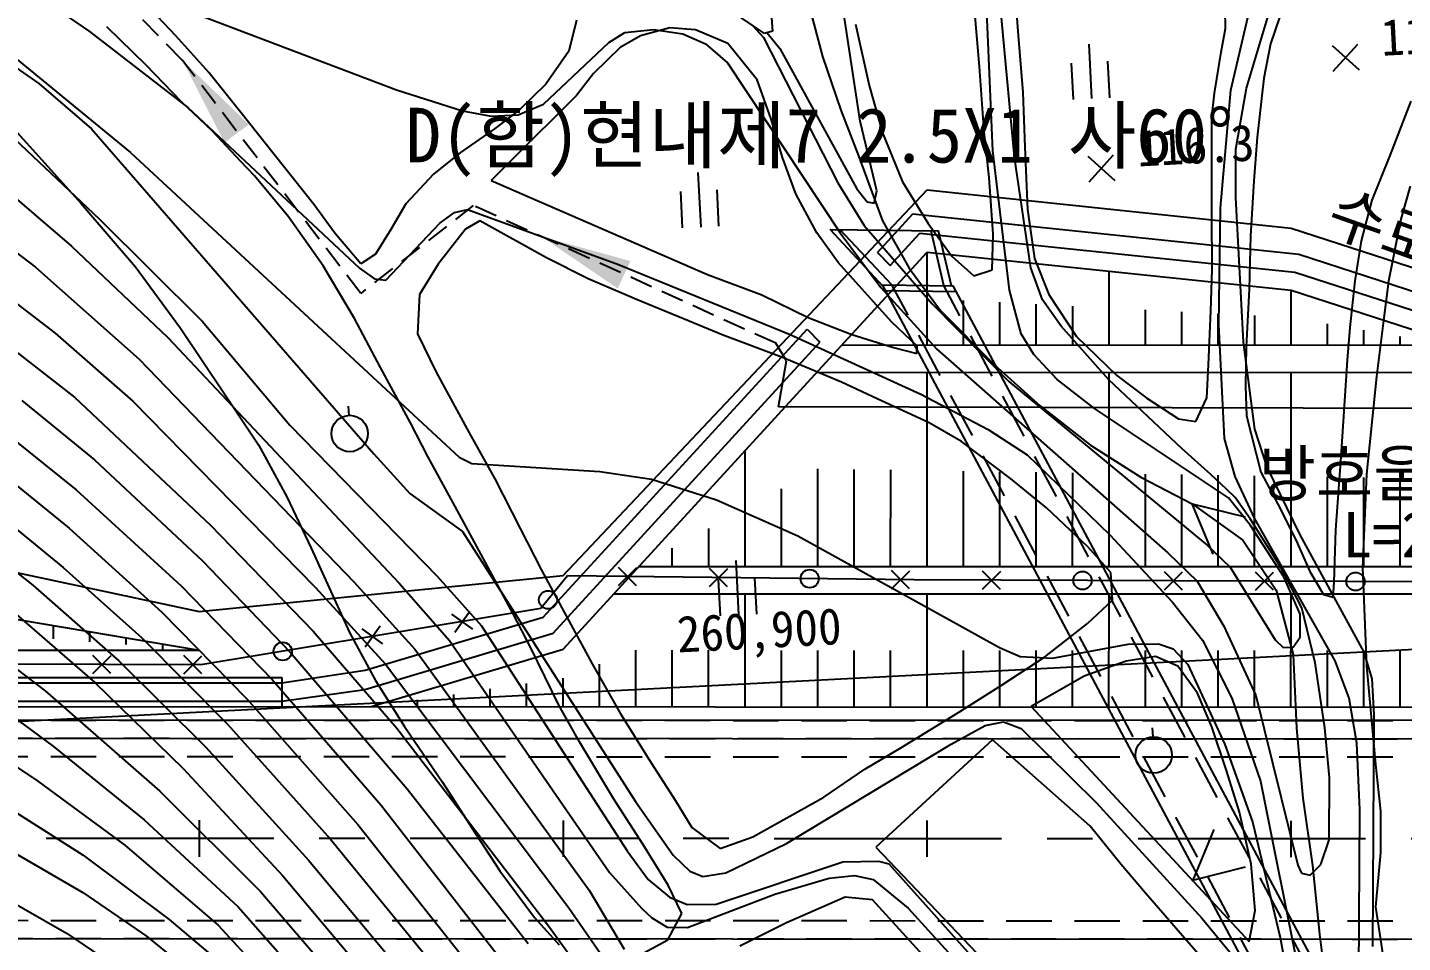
# Model space of a CAD drawing. Header units: millimetres. Extents: x 14054 to 14850, y 1103 to 1809.
# Drawn here: x 14551.9 to 14627.5, y 1460.5 to 1510.8 of the extents above; entities that cross this region are included whole.
import ezdxf
from ezdxf.xclip import XClip

# ---------------------------------------------------------------- set-up
doc = ezdxf.new("R2010")
doc.units = ezdxf.units.MM
doc.header["$LTSCALE"] = 10
doc.header["$MEASUREMENT"] = 0
doc.header["$XCLIPFRAME"] = 2
doc.linetypes.add('CENTER', pattern=[2, 1.25, -0.25, 0.25, -0.25])
doc.linetypes.add('HIDDEN', pattern=[0.375, 0.25, -0.125])
doc.layers.add('TZ-BASE', color=253, linetype='Continuous')
doc.layers.add('TZ-CABL', color=4, linetype='Continuous')
doc.styles.add('HANA', font='GulimChe.ttf')
doc.styles.get("Standard").update_dxf_attribs({"font": 'GulimChe.ttf'})
doc.linetypes.add('I_LINE', pattern='A,3.5,["I",Standard,S=1,R=0,X=-1,Y=-0.5],3.5', length=7)
doc.linetypes.add('ZIGZAG', pattern='A,0.0001,-0.2,[131,ltypeshp.shx,S=0.2,R=0,X=-0.2,Y=0],-0.4,[131,ltypeshp.shx,S=0.2,R=180,X=0.2,Y=0],-0.2', length=0.8001)

# ---------------------------------------------------------------- blocks, each defined once
blk = doc.blocks.new('JD-SSG3')
at = {"layer": 'TZ-BASE'}
for p, q in [((456.324, 39.237, 114), (454.106, 54.048, 114)), ((463.616, 37.609, 115), (463.021, 51.357, 115)), ((408.453, 47.959, 117), (413.983, 44.165, 117)), ((464.806, 37.263, 116), (463.808, 47.928, 116)), ((464.788, 46.902, 116.314), (465.004, 43.959, 116.314)), ((476.69, 40.941, 117), (478.138, 47.129, 117)), ((416.843, 46.285, 116), (430.854, 40.958, 116)), ((418.718, 43.936, 115.326), (416.718, 46.076, 115.326)), ((453.545, 45.492, 143.997), (454.264, 42.804, 143.997)), ((476.396, 44.337, 116.314), (476.393, 45.367, 116.314)), ((477.552, 41.067, 118), (478.99, 45.822, 118)), ((479.651, 45.752, 117.953), (478.877, 43.501, 117.953)), ((440.745, 44.797, 115.326), (440.328, 43.093, 115.326)), ((451.067, 44.059, 116.082), (449.195, 45.317, 116.082)), ((451.444, 45.152, 116.082), (451.508, 44.186, 116.082)), ((462.884, 42.252, 114.59), (462.626, 45.215, 114.59)), ((413.983, 44.165, 117), (419.379, 39.989, 117)), ((417.103, 42.314, 116.776), (414.933, 44.433, 116.776)), ((420.53, 41.921, 115.326), (418.718, 43.936, 115.326)), ((442.518, 43.559, 116), (443.395, 44.107, 116)), ((444.257, 43.941, 116.146), (443.145, 43.287, 116.146)), ((443.395, 44.107, 116), (444.981, 44.289, 116)), ((445.875, 44.365, 116.146), (444.257, 43.941, 116.146)), ((444.981, 44.289, 116), (446.58, 44.04, 116)), ((447.284, 44.262, 116.146), (445.875, 44.365, 116.146)), ((446.58, 44.04, 116), (447.822, 43.491, 116)), ((449.051, 43.509, 116.146), (447.284, 44.262, 116.146)), ((450.437, 44.483, 115), (451.011, 43.845, 115)), ((451.011, 43.845, 115), (455.094, 35.866, 115)), ((451.508, 44.186, 116.082), (451.067, 44.059, 116.082)), ((451.226, 44.105, 114), (451.913, 43.238, 114)), ((456.069, 44.573, 114.59), (456.832, 41.211, 114.59)), ((465.004, 43.959, 116.314), (465.262, 40.827, 116.314)), ((476.167, 43.034, 116.314), (476.396, 44.337, 116.314)), ((404.632, 43.18, 120), (414.536, 33.866, 120)), ((408.385, 43.266, 119), (411.188, 41.313, 119)), ((438.932, 40.185, 116), (442.518, 43.559, 116)), ((440.328, 43.093, 115.326), (439.049, 41.283, 115.326)), ((443.145, 43.287, 116.146), (441.676, 41.855, 116.146)), ((447.822, 43.491, 116), (449.033, 42.455, 116)), ((450.672, 41.514, 116.146), (449.051, 43.509, 116.146)), ((451.913, 43.238, 114), (456.138, 35.526, 114)), ((468.887, 43.48, 115.704), (469.043, 40.484, 115.704)), ((478.877, 43.501, 117.953), (478.503, 41.609, 117.953)), ((482.256, 43.401, 118.079), (483.742, 42.061, 118.079)), ((482.329, 41.988, 118.079), (483.668, 43.474, 118.079)), ((410.004, 42.64, 118), (416.23, 37.529, 118)), ((419.04, 40.3, 116.776), (417.103, 42.314, 116.776)), ((449.033, 42.455, 116), (455.233, 33.114, 116)), ((454.264, 42.804, 143.997), (455.258, 39.842, 143.997)), ((468.044, 40.432, 115.704), (467.94, 42.429, 115.704)), ((470.041, 40.535, 115.704), (469.938, 42.533, 115.704)), ((475.793, 40.784, 116.314), (476.167, 43.034, 116.314)), ((422.299, 39.718, 115.326), (420.53, 41.921, 115.326)), ((441.676, 41.855, 116.146), (440.732, 40.655, 116.146)), ((463.143, 38.658, 114.59), (462.884, 42.252, 114.59)), ((478.503, 41.609, 117.953), (478.151, 38.371, 117.953)), ((411.188, 41.313, 119), (414.09, 38.817, 119)), ((430.854, 40.958, 116), (434.484, 39.818, 116)), ((439.049, 41.283, 115.326), (437.602, 39.872, 115.326)), ((451.434, 39.351, 116.146), (450.672, 41.514, 116.146)), ((456.832, 41.211, 114.59), (457.551, 38.606, 114.59)), ((465.262, 40.827, 116.314), (465.372, 37.822, 116.314)), ((476.12, 34.463, 117), (476.69, 40.941, 117)), ((476.964, 37.704, 118), (477.552, 41.067, 118)), ((403.884, 40.164, 121), (412.986, 32.382, 121)), ((420.725, 38.706, 116.776), (419.04, 40.3, 116.776)), ((437.536, 39.592, 116), (438.932, 40.185, 116)), ((440.732, 40.655, 116.146), (439.221, 39.139, 116.146)), ((475.648, 39.459, 116.314), (475.793, 40.784, 116.314)), ((485.448, 37.355, 117.953), (486.597, 40.341, 117.953)), ((409.352, 39.357, 116.776), (411.859, 36.566, 116.776)), ((419.379, 39.989, 117), (428.81, 31.177, 117)), ((424.132, 37.409, 115.326), (422.299, 39.718, 115.326)), ((434.484, 39.818, 116), (436.056, 39.519, 116)), ((436.056, 39.519, 116), (437.536, 39.592, 116)), ((437.602, 39.872, 115.326), (436.238, 38.818, 115.326)), ((452.068, 37.25, 116.146), (451.434, 39.351, 116.146)), ((455.258, 39.842, 143.997), (456.23, 37.343, 143.997)), ((475.653, 36.642, 116.314), (475.648, 39.459, 116.314)), ((414.09, 38.817, 119), (429.599, 20.976, 119)), ((422.305, 37.026, 116.776), (420.725, 38.706, 116.776)), ((436.238, 38.818, 115.326), (434.369, 37.533, 115.326)), ((438.676, 38.612, 116.146), (436.053, 35.98, 116.146)), ((439.221, 39.139, 116.146), (438.676, 38.612, 116.146)), ((457.244, 35.416, 114), (456.324, 39.237, 114)), ((457.551, 38.606, 114.59), (458.65, 35.917, 114.59)), ((463.421, 36.157, 114.59), (463.143, 38.658, 114.59)), ((401.81, 38.198, 122), (411.004, 31.227, 122)), ((465.372, 37.822, 116.314), (465.526, 34.396, 116.314)), ((478.151, 38.371, 117.953), (477.967, 35.974, 117.953)), ((416.23, 37.529, 118), (434.302, 20.792, 118)), ((423.042, 36.25, 116.776), (422.305, 37.026, 116.776)), ((426.324, 34.659, 115.326), (424.132, 37.409, 115.326)), ((434.369, 37.533, 115.326), (432.879, 36.332, 115.326)), ((452.786, 35.254, 116.146), (452.068, 37.25, 116.146)), ((456.23, 37.343, 143.997), (457.561, 33.772, 143.997)), ((464.529, 29.968, 115), (463.616, 37.609, 115)), ((465.704, 31.193, 116), (464.806, 37.263, 116)), ((468.836, 37.321, 116.314), (470.321, 35.982, 116.314)), ((468.909, 35.909, 116.314), (470.248, 37.395, 116.314)), ((476.968, 35.048, 118), (476.964, 37.704, 118)), ((484.464, 34.914, 117.953), (485.448, 37.355, 117.953)), ((411.859, 36.566, 116.776), (413.501, 34.74, 116.776)), ((432.879, 36.332, 115.326), (431.368, 34.711, 115.326)), ((447.412, 36.428, 116.44), (447.568, 33.432, 116.44)), ((475.658, 34.078, 116.314), (475.653, 36.642, 116.314)), ((424.917, 33.984, 116.776), (423.042, 36.25, 116.776)), ((436.053, 35.98, 116.146), (447.939, 30.831, 116.146)), ((455.094, 35.866, 115), (456.548, 33.511, 115)), ((456.138, 35.526, 114), (456.712, 34.824, 114)), ((458.65, 35.917, 114.59), (460.062, 33.629, 114.59)), ((463.636, 33.047, 114.59), (463.421, 36.157, 114.59)), ((477.967, 35.974, 117.953), (477.783, 32.947, 117.953)), ((486.544, 35.675, 118.899), (486.042, 33.867, 118.899)), ((440.005, 14.292), (460.012, 35.466)), ((440.005, 14.292), (460.012, 35.466)), ((446.569, 33.38, 116.44), (446.466, 35.377, 116.44)), ((448.567, 33.484, 116.44), (448.463, 35.481, 116.44)), ((453.947, 33.113, 116.146), (452.786, 35.254, 116.146)), ((456.712, 34.824, 114), (457.101, 34.746, 114)), ((457.101, 34.746, 114), (457.244, 35.416, 114)), ((460.012, 35.466), (480.011, 33.369)), ((460.012, 35.466), (480.011, 33.369)), ((477.4, 27.102, 118), (476.968, 35.048, 118)), ((483.879, 32.664, 117.953), (484.464, 34.914, 117.953)), ((413.501, 34.74, 116.776), (416.514, 31.236, 116.776)), ((427.462, 33.085, 115.326), (426.324, 34.659, 115.326)), ((431.368, 34.711, 115.326), (430.53, 33.3, 115.326)), ((433.231, 33.638, 117), (434.029, 34.237, 117)), ((434.029, 34.237, 117), (434.756, 34.392, 117)), ((434.756, 34.392, 117), (443.049, 31.377, 117)), ((457.28, 32.038), (459.217, 34.149)), ((459.217, 34.149), (480.427, 31.937)), ((465.526, 34.396, 116.314), (465.91, 31.706, 116.314)), ((475.664, 31.094, 116.314), (475.658, 34.078, 116.314)), ((476.033, 28.082, 117), (476.12, 34.463, 117)), ((414.536, 33.866, 120), (420.171, 28.253, 120)), ((426.814, 31.297, 116.776), (424.917, 33.984, 116.776)), ((430.53, 33.3, 115.326), (429.691, 31.933, 115.326)), ((430.263, 30.509, 117), (433.231, 33.638, 117)), ((434.65, 33.309, 117.491), (433.14, 31.393, 117.491)), ((435.427, 33.773, 117.491), (434.65, 33.309, 117.491)), ((439.088, 31.74, 117.491), (435.427, 33.773, 117.491)), ((457.613, 30.153), (454.677, 33.29)), ((454.677, 33.29), (460.638, 33.215)), ((458.073, 30.247), (455.231, 33.283)), ((456.548, 33.511, 115), (460.293, 29.218, 115)), ((457.561, 33.772, 143.997), (459.015, 31.168, 143.997)), ((460.062, 33.629, 114.59), (461.369, 31.823, 114.59)), ((480.011, 33.369), (500.009, 26.883)), ((480.011, 33.369), (500.009, 26.883)), ((486.042, 33.867, 118.899), (485.355, 30.46, 118.899)), ((428.894, 31.406, 115.326), (427.462, 33.085, 115.326)), ((455.126, 31.476, 116.146), (453.947, 33.113, 116.146)), ((455.233, 33.114, 116), (457.457, 30.108, 116)), ((457.969, 31.309), (459.614, 33.102)), ((459.614, 33.102), (480.218, 30.953)), ((460.927, 30.211), (460.226, 33.22)), ((461.339, 30.206), (460.638, 33.215)), ((463.578, 31.071, 114.59), (463.636, 33.047, 114.59)), ((477.783, 32.947, 117.953), (477.705, 30.025, 117.953)), ((483.526, 30.478, 117.953), (483.879, 32.664, 117.953)), ((412.986, 32.382, 121), (418.28, 27.37, 121)), ((429.691, 31.933, 115.326), (428.894, 31.406, 115.326)), ((441.382, 30.589, 117.491), (439.088, 31.74, 117.491)), ((454.037, 25.543), (460.011, 32.056)), ((457.28, 32.038), (457.969, 31.309)), ((460.008, 26.956), (460.01, 32.055)), ((460.011, 32.056), (480.01, 29.969)), ((461.369, 31.823, 114.59), (462.569, 30.754, 114.59)), ((480.427, 31.937), (499.269, 25.825)), ((411.004, 31.227, 122), (416.717, 26.174, 122)), ((416.514, 31.236, 116.776), (418.979, 27.877, 116.776)), ((428.542, 28.399, 116.776), (426.814, 31.297, 116.776)), ((428.81, 31.177, 117), (429.638, 30.586, 117)), ((433.14, 31.393, 117.491), (432.113, 29.73, 117.491)), ((443.049, 31.377, 117), (452.491, 27.522, 117)), ((458.055, 28.223, 116.146), (455.126, 31.476, 116.146)), ((459.015, 31.168, 143.997), (460.743, 28.838, 143.997)), ((462.569, 30.754, 114.59), (463.578, 31.071, 114.59)), ((466.351, 29.426, 116), (465.704, 31.193, 116)), ((465.91, 31.706, 116.314), (466.691, 29.731, 116.314)), ((470.008, 26.952), (470.01, 31.012)), ((475.605, 28.823, 116.314), (475.664, 31.094, 116.314)), ((408.501, 30.348, 123), (412.102, 27.592, 123)), ((429.638, 30.586, 117), (430.263, 30.509, 117)), ((444.032, 29.458, 117.491), (441.382, 30.589, 117.491)), ((447.939, 30.831, 116.146), (450.927, 29.702, 116.146)), ((486.714, -24.328), (457.56, 30.254)), ((457.56, 30.254), (461.441, 30.204)), ((480.218, 30.953), (500.347, 24.424)), ((483.258, 27.913, 117.953), (483.526, 30.478, 117.953)), ((485.355, 30.46, 118.899), (485.065, 28.147, 118.899)), ((432.113, 29.73, 117.491), (432.012, 27.565, 117.491)), ((450.927, 29.702, 116.146), (453.472, 28.467, 116.146)), ((457.457, 30.108, 116), (460.539, 26.725, 116)), ((457.725, 29.945), (461.606, 29.896)), ((490.595, -24.377), (461.441, 30.204)), ((465.172, 27.566, 115), (464.529, 29.968, 115)), ((466.691, 29.731, 116.314), (468.209, 27.423, 116.314)), ((477.705, 30.025, 117.953), (477.543, 26.851, 117.953)), ((480.008, 26.949), (480.009, 29.969)), ((480.01, 29.969), (500.008, 23.483)), ((446.935, 28.265, 117.491), (444.032, 29.458, 117.491)), ((460.293, 29.218, 115), (464.494, 24.94, 115)), ((460.743, 28.838, 143.997), (463.714, 25.859, 143.997)), ((462.008, 26.955), (462.009, 29.401)), ((464.008, 26.954), (464.009, 29.296)), ((466.008, 26.954), (466.009, 29.191)), ((467.373, 27.986, 116), (466.351, 29.426, 116)), ((468.008, 26.953), (468.009, 29.087)), ((472.008, 26.952), (472.009, 28.878)), ((474.008, 26.951), (474.009, 28.773)), ((475.463, 25.859, 116.314), (475.605, 28.823, 116.314)), ((420.171, 28.253, 120), (424.983, 22.546, 120)), ((429.977, 25.711, 116.776), (428.542, 28.399, 116.776)), ((448.744, 27.512, 117.491), (446.935, 28.265, 117.491)), ((453.472, 28.467, 116.146), (455.87, 27.525, 116.146)), ((459.465, 26.88, 116.146), (458.055, 28.223, 116.146)), ((469.985, 25.043, 116), (467.373, 27.986, 116)), ((476.008, 26.95), (476.009, 28.668)), ((476.341, 21.823, 117), (476.033, 28.082, 117)), ((478.008, 26.95), (478.009, 28.564)), ((482.008, 26.949), (482.009, 28.113)), ((485.065, 28.147, 118.899), (484.693, 25.224, 118.899)), ((408.569, 27.646, 124), (413.172, 24.061, 124)), ((412.102, 27.592, 123), (416.358, 23.864, 123)), ((418.28, 27.37, 121), (430.993, 13.864, 121)), ((418.979, 27.877, 116.776), (421.361, 24.329, 116.776)), ((432.012, 27.565, 117.491), (433.025, 25.465, 117.491)), ((438.903, 12), (453.417, 27.826)), ((452.067, 26.257, 117.491), (448.744, 27.512, 117.491)), ((452.491, 27.522, 117), (459.658, 24.257, 117)), ((453.417, 27.826), (454.117, 27.109)), ((455.87, 27.525, 116.146), (458.163, 26.815, 116.146)), ((465.87, 26.429, 115), (465.172, 27.566, 115)), ((468.209, 27.423, 116.314), (470.441, 25.282, 116.314)), ((483.114, 26.126, 117.953), (483.258, 27.913, 117.953)), ((484.008, 26.948), (484.009, 27.766)), ((486.008, 26.947), (486.009, 27.419)), ((439.453, 11.121), (454.117, 27.109)), ((455.334, 26.957), (489.33, 26.946)), ((458.163, 26.815, 116.146), (459.445, 26.48, 116.146)), ((459.445, 26.48, 116.146), (459.465, 26.88, 116.146)), ((460.539, 26.725, 116), (473.231, 15.529, 116)), ((478.012, 22.325, 118), (477.4, 27.102, 118)), ((477.543, 26.851, 117.953), (477.505, 24.686, 117.953)), ((416.717, 26.174, 122), (428.499, 13.951, 122)), ((431.622, 22.667, 116.776), (429.977, 25.711, 116.776)), ((451.839, 23.557), (452.274, 26.082)), ((455.307, 24.918, 117.491), (452.067, 26.257, 117.491)), ((463.714, 25.859, 143.997), (466.219, 23.613, 143.997)), ((467.155, 25.064, 115), (465.87, 26.429, 115)), ((475.383, 24.052, 116.314), (475.463, 25.859, 116.314)), ((482.889, 22.762, 117.953), (483.114, 26.126, 117.953)), ((433.025, 25.465, 117.491), (434.839, 22.126, 117.491)), ((443.048, 13.561), (454.037, 25.543)), ((453.959, 25.457), (493.959, 25.445)), ((460.004, 14.786), (460.008, 25.456)), ((464.494, 24.94, 115), (475.39, 15.965, 115)), ((469.198, 23.472, 115), (467.155, 25.064, 115)), ((474.012, 21.269, 116), (469.985, 25.043, 116)), ((470.004, 14.782), (470.008, 25.452)), ((470.441, 25.282, 116.314), (472.083, 24.024, 116.314)), ((480.004, 14.779), (480.008, 25.449)), ((484.693, 25.224, 118.899), (484.156, 19.863, 118.899)), ((421.361, 24.329, 116.776), (423.258, 21.474, 116.776)), ((456.991, 24.122, 117.491), (455.307, 24.918, 117.491)), ((459.658, 24.257, 117), (463.364, 22.31, 117)), ((477.505, 24.686, 117.953), (477.55, 23.067, 117.953)), ((410.256, 23.896, 125), (414.261, 20.639, 125)), ((413.172, 24.061, 124), (420.626, 17.063, 124)), ((416.358, 23.864, 123), (426.401, 13.628, 123)), ((428.203, 23.586, 119.383), (428.229, 23.087, 119.383)), ((526.169, 23.369), (451.839, 23.557)), ((460.125, 22.678, 117.491), (456.991, 24.122, 117.491)), ((466.219, 23.613, 143.997), (468.977, 21.454, 143.997)), ((476.562, 18.559, 115), (469.198, 23.472, 115)), ((472.083, 24.024, 116.314), (473.829, 22.893, 116.314)), ((474.776, 22.747, 116.314), (475.383, 24.052, 116.314)), ((461.892, 21.651, 117.491), (460.125, 22.678, 117.491)), ((473.829, 22.893, 116.314), (474.776, 22.747, 116.314)), ((477.55, 23.067, 117.953), (478.354, 19.958, 117.953)), ((482.767, 20.807, 117.953), (482.889, 22.762, 117.953)), ((408.778, 22.58, 126), (413.256, 19.002, 126)), ((424.983, 22.546, 120), (433.076, 14.247, 120)), ((432.571, 20.818, 116.776), (431.622, 22.667, 116.776)), ((434.839, 22.126, 117.491), (436.252, 19.606, 117.491)), ((463.364, 22.31, 117), (465.512, 20.91, 117)), ((478.702, 20.249, 118), (478.012, 22.325, 118)), ((280, -0.472), (700.007, 21.307)), ((423.258, 21.474, 116.776), (424.819, 18.618, 116.776)), ((464.587, 19.617, 117.491), (461.892, 21.651, 117.491)), ((468.977, 21.454, 143.997), (471.755, 19.694, 143.997)), ((475.604, 19.838, 116), (474.012, 21.269, 116)), ((476.929, 19.732, 117), (476.341, 21.823, 117)), ((408.252, 20.625, 127), (412.863, 16.893, 127)), ((414.261, 20.639, 125), (420.184, 15.102, 125)), ((429.599, 20.976, 119), (431.59, 18.793, 119)), ((434.069, 18.089, 116.776), (432.571, 20.818, 116.776)), ((434.302, 20.792, 118), (434.982, 20.446, 118)), ((434.982, 20.446, 118), (442.02, 19.995, 118)), ((450.004, 14.789), (450.006, 21.148)), ((465.512, 20.91, 117), (470.04, 16.525, 117)), ((482.458, 16.791, 117.953), (482.767, 20.807, 117.953)), ((442.02, 19.995, 118), (444.86, 19.582, 118)), ((454.004, 14.788), (454.006, 20.149)), ((456.004, 14.787), (456.006, 20.117)), ((458.004, 14.786), (458.006, 20.086)), ((462.004, 14.785), (462.006, 20.022)), ((464.004, 14.784), (464.006, 19.991)), ((466.004, 14.784), (466.006, 19.959)), ((468.004, 14.783), (468.006, 19.928)), ((471.755, 19.694, 143.997), (474.573, 18.227, 143.997)), ((472.004, 14.782), (472.006, 19.864)), ((474.004, 14.781), (474.006, 19.833)), ((476.465, 19.034, 116), (475.604, 19.838, 116)), ((476.004, 14.781), (476.006, 19.801)), ((477.991, 17.448, 117), (476.929, 19.732, 117)), ((478.004, 14.78), (478.006, 19.769)), ((478.354, 19.958, 117.953), (479.282, 18.215, 117.953)), ((480.504, 16.526, 118), (478.702, 20.249, 118)), ((482.004, 14.779), (482.006, 19.706)), ((484.156, 19.863, 118.899), (483.934, 14.735, 118.899)), ((484.004, 14.778), (484.006, 19.674)), ((413.256, 19.002, 126), (419.013, 13.726, 126)), ((436.252, 19.606, 117.491), (437.645, 16.877, 117.491)), ((444.86, 19.582, 118), (448.443, 18.449, 118)), ((452.004, 14.788), (452.006, 19.059)), ((466.565, 18.002, 117.491), (464.587, 19.617, 117.491)), ((476.944, 18.574, 116), (476.465, 19.034, 116)), ((486.004, 14.777), (486.006, 19.643)), ((407.659, 18.711, 128), (412.54, 14.732, 128)), ((424.819, 18.618, 116.776), (426.17, 15.783, 116.776)), ((431.59, 18.793, 119), (434.473, 16.709, 119)), ((448.443, 18.449, 118), (452.896, 16.469, 118)), ((475.734, 15.461, 143.997), (474.573, 18.227, 143.997)), ((474.573, 18.227, 143.997), (477.485, 17.505, 143.997)), ((474.573, 18.227, 143.997), (477.352, 16.236, 143.997)), ((477.782, 17.036, 115), (476.562, 18.559, 115)), ((477.763, 17.403, 116), (476.944, 18.574, 116)), ((479.282, 18.215, 117.953), (480.295, 16.22, 117.953)), ((405.842, 17.707, 129), (410.869, 13.752, 129)), ((435.735, 15.002, 116.776), (434.069, 18.089, 116.776)), ((468.839, 15.863, 117.491), (466.565, 18.002, 117.491)), ((479.481, 14.672, 116), (477.763, 17.403, 116)), ((482.434, 9.603, 117), (477.991, 17.448, 117)), ((412.863, 16.893, 127), (417.956, 12.27, 127)), ((420.626, 17.063, 124), (426.267, 11.238, 124)), ((434.473, 16.709, 119), (443.977, 1.868, 119)), ((437.645, 16.877, 117.491), (438.826, 14.588, 117.491)), ((448.004, 14.789), (448.005, 16.878)), ((479.617, 14.215, 115), (477.782, 17.036, 115)), ((482.38, 13.932, 117.953), (482.458, 16.791, 117.953)), ((400.006, 16.575), (420.004, 12.308)), ((400.006, 16.575), (420.004, 12.308)), ((452.896, 16.469, 118), (463.994, 10.341, 118)), ((470.04, 16.525, 117), (473.493, 12.826, 117)), ((475.39, 15.965, 115), (476.669, 14.744, 115)), ((477.352, 16.236, 143.997), (479.186, 13.485, 143.997)), ((480.295, 16.22, 117.953), (481.034, 14.518, 117.953)), ((484.028, 10.088, 118), (480.504, 16.526, 118)), ((426.17, 15.783, 116.776), (426.971, 14.019, 116.776)), ((446.004, 14.79), (446.005, 15.788)), ((449.491, 15.118, 117.701), (449.646, 12.122, 117.701)), ((470.104, 14.456, 117.491), (468.839, 15.863, 117.491)), ((473.231, 15.529, 116), (474.847, 13.973, 116)), ((412.54, 14.732, 128), (416.832, 10.88, 128)), ((420.184, 15.102, 125), (425.014, 10.08, 125)), ((437.254, 12.188, 116.776), (435.735, 15.002, 116.776)), ((438.826, 14.588, 117.491), (440.429, 11.606, 117.491)), ((443.044, 13.737), (444.055, 14.725)), ((444.044, 13.725), (443.055, 14.737)), ((444.176, 14.791), (512.512, 14.769)), ((448.043, 13.679), (449.055, 14.667)), ((449.043, 13.667), (448.055, 14.679)), ((458.043, 13.562), (459.054, 14.551)), ((459.043, 13.551), (458.054, 14.562)), ((460.005, 14.786), (469.099, 14.783)), ((463.046, 13.534), (464.05, 14.53)), ((464.046, 13.53), (463.05, 14.534)), ((470.19, 12.943, 117.491), (470.104, 14.456, 117.491)), ((473.046, 13.498), (474.05, 14.494)), ((474.046, 13.494), (473.05, 14.498)), ((476.669, 14.744, 115), (479.128, 10.754, 115)), ((478.046, 13.479), (479.05, 14.476)), ((479.046, 13.476), (478.05, 14.479)), ((480.594, 12.516, 116), (479.481, 14.672, 116)), ((480.005, 14.779), (489.099, 14.776)), ((481.034, 14.518, 117.953), (481.792, 13.238, 117.953)), ((483.934, 14.735, 118.899), (484.154, 9.333, 118.899)), ((410.869, 13.752, 129), (415.598, 9.598, 129)), ((419.013, 13.726, 126), (424.014, 8.57, 126)), ((420.004, 12.308), (440.005, 14.292)), ((420.004, 12.308), (440.005, 14.292)), ((426.401, 13.628, 123), (430.248, 9.413, 123)), ((426.971, 14.019, 116.776), (428.259, 11.162, 116.776)), ((428.499, 13.951, 122), (431.859, 10.25, 122)), ((430.993, 13.864, 121), (433.764, 10.715, 121)), ((433.076, 14.247, 120), (435.523, 11.532, 120)), ((448.647, 12.07, 117.701), (448.544, 14.067, 117.701)), ((450.645, 12.174, 117.701), (450.541, 14.171, 117.701)), ((474.847, 13.973, 116), (476.314, 11.499, 116)), ((480.498, 12.172, 115), (479.617, 14.215, 115)), ((482.319, 13.092, 117.953), (482.38, 13.932, 117.953)), ((400.005, 13.575), (420.003, 10.188)), ((440.004, 10.242), (443.048, 13.561)), ((442.8, 13.291), (512.509, 13.269)), ((450.002, 7.071), (450.004, 13.289)), ((460.002, 7.068), (460.004, 13.286)), ((460.005, 13.286), (469.099, 13.283)), ((468.827, 11.658, 117.491), (470.19, 12.943, 117.491)), ((470.002, 7.065), (470.004, 13.282)), ((479.186, 13.485, 143.997), (480.117, 9.956, 143.997)), ((480.002, 7.062), (480.004, 13.279)), ((480.005, 13.279), (489.099, 13.276)), ((481.792, 13.238, 117.953), (482.319, 13.092, 117.953)), ((405.592, 12.493, 131), (411.542, 7.951, 131)), ((409.843, 12.253, 130), (414.282, 8.406, 130)), ((417.956, 12.27, 127), (422.626, 7.523, 127)), ((435.041, 11.345), (433.892, 12.169)), ((434.055, 11.182), (434.878, 12.332)), ((438.224, 10.319, 116.776), (437.254, 12.188, 116.776)), ((473.493, 12.826, 117), (475.132, 10.738, 117)), ((480.511, 10.896, 115), (480.498, 12.172, 115)), ((481.327, 9.492, 116), (480.594, 12.516, 116)), ((412.003, 10.805), (412.003, 11.543)), ((430.108, 10.531), (428.958, 11.354)), ((429.121, 10.368), (429.945, 11.517)), ((429.134, 9.084), (438.903, 12)), ((435.523, 11.532, 120), (443.521, -0.833, 120)), ((440.429, 11.606, 117.491), (441.61, 9.443, 117.491)), ((466.455, 9.804, 117.491), (468.827, 11.658, 117.491)), ((476.314, 11.499, 116), (478.076, 7.697, 116)), ((414.003, 10.651), (414.003, 11.204)), ((416.003, 10.497), (416.003, 10.866)), ((416.832, 10.88, 128), (421.561, 6.13, 128)), ((426.267, 11.238, 124), (430.863, 5.913, 124)), ((428.259, 11.162, 116.776), (429.693, 8.517, 116.776)), ((429.118, 8.036), (439.453, 11.121)), ((433.764, 10.715, 121), (442.553, -2.016, 121)), ((475.132, 10.738, 117), (476.744, 7.544, 117)), ((479.128, 10.754, 115), (479.58, 10.337, 115)), ((480.131, 10.351, 115), (480.511, 10.896, 115)), ((280.004, 10.233), (420.003, 10.188)), ((414.16, 8.901), (415.162, 9.899)), ((415.16, 8.899), (414.162, 9.901)), ((418.003, 10.189), (418.003, 10.527)), ((419.16, 8.888), (420.162, 9.885)), ((420.16, 8.885), (419.162, 9.888)), ((425.014, 10.08, 125), (431.438, 2.581, 125)), ((429.404, 7.078), (440.004, 10.242)), ((431.859, 10.25, 122), (441.435, -2.992, 122)), ((439.764, 7.169, 116.776), (438.224, 10.319, 116.776)), ((444.002, 7.073), (444.003, 10.182)), ((446.002, 7.073), (446.003, 10.181)), ((448.002, 7.072), (448.003, 10.181)), ((452.002, 7.071), (452.003, 10.179)), ((454.002, 7.07), (454.003, 10.179)), ((456.002, 7.069), (456.003, 10.178)), ((458.002, 7.069), (458.003, 10.178)), ((462.002, 7.067), (462.003, 10.176)), ((463.994, 10.341, 118), (465.126, 9.843, 118)), ((464.002, 7.067), (464.003, 10.176)), ((465.126, 9.843, 118), (466.903, 9.754, 118)), ((466.002, 7.066), (466.003, 10.175)), ((466.903, 9.754, 118), (471.054, 10.516, 118)), ((468.002, 7.066), (468.003, 10.174)), ((472.55, 9.837, 118.395), (470.953, 9.582, 118.395)), ((471.054, 10.516, 118), (472.714, 10.544, 118)), ((472.002, 7.064), (472.003, 10.173)), ((473.792, 9.313, 118.395), (472.55, 9.837, 118.395)), ((472.714, 10.544, 118), (473.526, 10.26, 118)), ((473.526, 10.26, 118), (474.325, 9.399, 118)), ((474.002, 7.064), (474.003, 10.172)), ((476.002, 7.063), (476.003, 10.172)), ((478.002, 7.062), (478.003, 10.171)), ((479.58, 10.337, 115), (480.131, 10.351, 115)), ((480.117, 9.956, 143.997), (480.314, 5.9, 143.997)), ((482.002, 7.061), (482.003, 10.17)), ((484.002, 7.061), (484.003, 10.169)), ((484.463, 8.619, 118), (484.028, 10.088, 118)), ((486.002, 7.06), (486.003, 10.169)), ((406.32, 9.07, 132), (412.004, 4.904, 132)), ((415.598, 9.598, 129), (420.363, 4.882, 129)), ((424.541, 8.387), (429.134, 9.084)), ((430.248, 9.413, 123), (440.316, -3.968, 123)), ((441.61, 9.443, 117.491), (443.149, 6.734, 117.491)), ((442.002, 7.074), (442.003, 9.42)), ((464.124, 8.286, 117.491), (466.455, 9.804, 117.491)), ((470.953, 9.582, 118.395), (468.643, 8.757, 118.395)), ((474.867, 7.823, 118.395), (473.792, 9.313, 118.395)), ((474.325, 9.399, 118), (476.359, 5.014, 118)), ((481.853, 5.921, 116), (481.327, 9.492, 116)), ((483.193, 7.553, 117), (482.434, 9.603, 117)), ((484.154, 9.333, 118.899), (484.647, 3.91, 118.899)), ((289.097, 8.73), (424.541, 8.687)), ((289.097, 8.43), (424.541, 8.387)), ((414.282, 8.406, 130), (419.13, 3.694, 130)), ((424.014, 8.57, 126), (429.992, 1.689, 126)), ((424.541, 8.687), (424.541, 7.079)), ((429.693, 8.517, 116.776), (431.296, 5.997, 116.776)), ((438.002, 7.075), (438.002, 8.36)), ((440.002, 7.074), (440.002, 8.658)), ((468.643, 8.757, 118.395), (465.724, 7.092, 118.395)), ((484.577, 6.664, 118), (484.463, 8.619, 118)), ((411.542, 7.951, 131), (417.849, 2.453, 131)), ((424.541, 7.387), (429.118, 8.036)), ((434.002, 7.076), (434.002, 7.763)), ((436.002, 7.076), (436.002, 8.062)), ((461.793, 6.811, 117.491), (464.124, 8.286, 117.491)), ((475.647, 5.975, 118.395), (474.867, 7.823, 118.395)), ((478.076, 7.697, 116), (480.374, -1.615, 116)), ((280.003, 7.126), (700.002, 7.001)), ((289.096, 7.43), (424.541, 7.387)), ((405.184, 7.007, 133), (411.137, 2.993, 133)), ((422.626, 7.523, 127), (428.725, 0.613, 127)), ((432.002, 7.077), (432.002, 7.465)), ((440.903, 5.154, 116.776), (439.764, 7.169, 116.776)), ((458.561, 4.829, 117.491), (461.793, 6.811, 117.491)), ((465.724, 7.092, 118.395), (477.709, -5.813, 118.395)), ((476.744, 7.544, 117), (478.321, 2.999, 117)), ((483.614, 5.09, 117), (483.193, 7.553, 117)), ((421.561, 6.13, 128), (427.224, -0.189, 128)), ((443.149, 6.734, 117.491), (444.71, 4.194, 117.491)), ((461.329, 5.03, 119), (463.2, 6.055, 119)), ((463.2, 6.055, 119), (464.204, 6.258, 119)), ((464.204, 6.258, 119), (465.168, 5.892, 119)), ((484.506, -6.084, 118), (484.577, 6.664, 118)), ((430.863, 5.913, 124), (439.197, -4.944, 124)), ((431.296, 5.997, 116.776), (433.382, 2.932, 116.776)), ((465.168, 5.892, 119), (469.303, 1.827, 119)), ((472.376, 5.928, 118.731), (472.402, 5.429, 118.731)), ((476.45, 3.58, 118.395), (475.647, 5.975, 118.395)), ((480.314, 5.9, 143.997), (480.657, 2.053, 143.997)), ((482.125, 3.2, 116), (481.853, 5.921, 116)), ((412.004, 4.904, 132), (416.987, 0.865, 132)), ((420.363, 4.882, 129), (426.035, -1.358, 129)), ((442.801, 2.004, 116.776), (440.903, 5.154, 116.776)), ((452.281, -0.432, 119), (461.329, 5.03, 119)), ((456.587, 3.648, 117.491), (458.561, 4.829, 117.491)), ((463.604, 5.258, 119.782), (457.183, -0.639, 119.782)), ((468.973, 0.518, 119.782), (463.604, 5.258, 119.782)), ((476.359, 5.014, 118), (477.88, 0.752, 118)), ((483.788, 1.428, 117), (483.614, 5.09, 117)), ((405.803, 3.899, 134), (413.632, -1.069, 134)), ((444.71, 4.194, 117.491), (446.164, 1.947, 117.491)), ((484.647, 3.91, 118.899), (484.925, 1.346, 118.899)), ((419.13, 3.694, 130), (424.6, -2.214, 130)), ((454.341, 2.109, 117.491), (456.587, 3.648, 117.491)), ((477.17, 1.291, 118.395), (476.45, 3.58, 118.395)), ((482.106, -0.223, 116), (482.125, 3.2, 116)), ((411.137, 2.993, 133), (415.917, -0.519, 133)), ((417.849, 2.453, 131), (423.375, -3.062, 131)), ((431.438, 2.581, 125), (438.078, -5.92, 125)), ((433.382, 2.932, 116.776), (435.153, 0.182, 116.776)), ((478.321, 2.999, 117), (482.331, -16.943, 117)), ((429.992, 1.689, 126), (463.591, -41.413, 126)), ((444.382, -0.474, 116.776), (442.801, 2.004, 116.776)), ((443.977, 1.868, 119), (446.044, -1.065, 119)), ((446.164, 1.947, 117.491), (447.071, 0.457, 117.491)), ((450.435, -0.063, 117.491), (454.341, 2.109, 117.491)), ((469.303, 1.827, 119), (475.115, -4.542, 119)), ((480.657, 2.053, 143.997), (481.189, -1.645, 143.997)), ((416.987, 0.865, 132), (422.144, -3.912, 132)), ((420, 0.846), (420, -1.154)), ((440, 0.839), (440, -1.161)), ((460, 0.832), (460, -1.168)), ((477.806, -1.567, 118.395), (477.17, 1.291, 118.395)), ((480, 0.824), (480, -1.176)), ((483.733, -8.357, 117), (483.788, 1.428, 117)), ((484.925, 1.346, 118.899), (484.93, -0.924, 118.899)), ((408.162, 0.048, 135), (413.615, -3.129, 135)), ((428.725, 0.613, 127), (442.888, -17.203, 127)), ((435.153, 0.182, 116.776), (436.524, -1.939, 116.776)), ((447.071, 0.457, 117.491), (448.629, -0.697, 117.491)), ((470.659, -1.559, 119.782), (468.973, 0.518, 119.782)), ((475.754, 0.332, 143.997), (474.6, -2.437, 143.997)), ((477.88, 0.752, 118), (479.407, -5.586, 118)), ((415.917, -0.519, 133), (421.059, -4.921, 133)), ((427.224, -0.189, 128), (435.159, -9.88, 128)), ((445.774, -2.72, 116.776), (444.382, -0.474, 116.776)), ((448.629, -0.697, 117.491), (450.435, -0.063, 117.491)), ((448.94, -2.049, 119), (452.281, -0.432, 119)), ((457.183, -0.639, 119.782), (467.209, -11.13, 119.782)), ((481.649, -1.583, 116), (482.106, -0.223, 116)), ((413.632, -1.069, 134), (418.367, -4.61, 134)), ((426.035, -1.358, 129), (433.189, -9.944, 129)), ((443.521, -0.833, 120), (443.672, -1.04, 120)), ((443.672, -1.04, 120), (444.672, -2.41, 120)), ((446.044, -1.065, 119), (446.977, -1.956, 119)), ((448.408, -3.764, 120), (455.381, -1.43, 120)), ((455.381, -1.43, 120), (457.331, -1.393, 120)), ((457.331, -1.393, 120), (457.913, -1.539, 120)), ((484.93, -0.924, 118.899), (484.641, -3.909, 118.899)), ((424.6, -2.214, 130), (431.951, -10.91, 130)), ((436.524, -1.939, 116.776), (438.441, -4.5, 116.776)), ((442.553, -2.016, 121), (444.336, -4.008, 121)), ((446.977, -1.956, 119), (447.687, -2.245, 119)), ((447.687, -2.245, 119), (448.94, -2.049, 119)), ((454.618, -2.329, 121), (456.025, -2.182, 121)), ((456.025, -2.182, 121), (457.049, -2.415, 121)), ((457.913, -1.539, 120), (474.552, -20.163, 120)), ((472.007, -3.155, 119.782), (470.659, -1.559, 119.782)), ((474.6, -2.437, 143.997), (477.51, -1.709, 143.997)), ((478.042, -4.111, 118.395), (477.806, -1.567, 118.395)), ((480.374, -1.615, 116), (480.584, -2.065, 116)), ((480.584, -2.065, 116), (481.059, -2.171, 116)), ((481.059, -2.171, 116), (481.649, -1.583, 116)), ((481.189, -1.645, 143.997), (481.576, -5.407, 143.997)), ((408.061, -2.695, 136), (412.708, -5.354, 136)), ((441.435, -2.992, 122), (443.362, -6.235, 122)), ((444.672, -2.41, 120), (445.855, -3.386, 120)), ((446.533, -4.274, 116.776), (445.774, -2.72, 116.776)), ((451.633, -3.214, 121), (454.618, -2.329, 121)), ((457.049, -2.415, 121), (458.973, -3.986, 121)), ((413.615, -3.129, 135), (417.108, -5.521, 135)), ((423.375, -3.062, 131), (430.694, -11.577, 131)), ((445.855, -3.386, 120), (446.817, -3.782, 120)), ((446.817, -3.782, 120), (448.408, -3.764, 120)), ((446.84, -5.048, 121), (451.633, -3.214, 121)), ((455.506, -3.375, 121.653), (452.272, -4.789, 121.653)), ((457, -3.519, 121.653), (455.506, -3.375, 121.653)), ((461.465, -8.408, 121.653), (457, -3.519, 121.653)), ((475.124, -6.743, 119.782), (472.007, -3.155, 119.782)), ((422.144, -3.912, 132), (428.346, -10.91, 132)), ((438.441, -4.5, 116.776), (439.789, -5.989, 116.776)), ((440.316, -3.968, 123), (444.687, -10.22, 123)), ((444.336, -4.008, 121), (444.887, -4.515, 121)), ((444.887, -4.515, 121), (445.718, -5.018, 121)), ((445.758, -5.725, 116.776), (446.533, -4.274, 116.776)), ((458.973, -3.986, 121), (466.703, -12.451, 121)), ((477.709, -5.813, 118.395), (478.042, -4.111, 118.395)), ((484.641, -3.909, 118.899), (485.174, -7.398, 118.899)), ((418.367, -4.61, 134), (420.726, -6.6, 134)), ((421.059, -4.921, 133), (426.223, -10.548, 133)), ((439.197, -4.944, 124), (443.616, -11.047, 124)), ((445.718, -5.018, 121), (446.84, -5.048, 121)), ((452.272, -4.789, 121.653), (449.711, -6.076, 121.653)), ((475.115, -4.542, 119), (476.907, -6.707, 119)), ((412.708, -5.354, 136), (416.548, -7.951, 136)), ((417.108, -5.521, 135), (419.786, -7.681, 135)), ((444.436, -6.443, 116.776), (445.758, -5.725, 116.776)), ((479.407, -5.586, 118), (481.772, -18.861, 118)), ((481.576, -5.407, 143.997), (481.981, -8.833, 143.997))]:
    blk.add_line(p, q, dxfattribs=at)
at = {"layer": 'TZ-BASE', "linetype": 'HIDDEN', "ltscale": 0.5}
for p, q in [((419.091, 42.586), (412.426, 49.389)), ((428.884, 29.788), (419.091, 42.586)), ((435.072, 34.609), (428.884, 29.788)), ((451.686, 27.045), (435.072, 34.609)), ((452.274, 26.082), (451.686, 27.045))]:
    blk.add_line(p, q, dxfattribs=at)
at = {"layer": 'TZ-BASE', "linetype": 'HIDDEN'}
for p, q in [((487.228, -24.334), (458.073, 30.247)), ((490.082, -24.371), (460.927, 30.211))]:
    blk.add_line(p, q, dxfattribs=at)
at = {"layer": 'TZ-BASE', "ltscale": 0.2}
for p, q in [((440.242, 14.269), (438.786, 12.47)), ((459.292, 14.048), (440.242, 14.269)), ((504.862, 13.882), (459.292, 14.048)), ((438.786, 12.47), (420.103, 9.385)), ((420.103, 9.385), (409.661, 9.414))]:
    blk.add_line(p, q, dxfattribs=at)
at = {"layer": 'TZ-BASE', "linetype": 'I_LINE', "ltscale": 0.2}
blk.add_line((644.09, 6.266), (399.998, 6.356), dxfattribs=at)
at = {"layer": 'TZ-BASE', "linetype": 'CENTER'}
blk.add_lwpolyline([(699.999, 0), (644.103, -0.236), (280, -0.102), (0, 0)], dxfattribs=at)
at = {"layer": 'TZ-BASE'}
for centre, radius in [((428.28, 22.088, 119.383), 1), ((453.549, 14.115), 0.5), ((468.548, 14.014), 0.5), ((483.548, 13.959), 0.5), ((439.177, 12.954), 0.5), ((424.6, 10.128), 0.5), ((472.454, 4.43, 118.731), 1)]:
    blk.add_circle(centre, radius, dxfattribs=at)
at = {"layer": 'TZ-BASE', "linetype": 'HIDDEN'}
for points in [[(422.737, 39.064), (421.397, 38.072), (419.091, 42.586)], [(443.706, 31.564), (443.006, 30.052), (438.819, 32.909)]]:
    blk.add_solid(points, dxfattribs=at)
at = {"layer": 'TZ-BASE', "style": 'HANA'}
for s, height, rotation, p in [('118.1', 2, 2.96834, (484.996, 42.835, 118.079)), ('D(함)현내제7 2.5X1 사60%%d', 3, 359.9762, (431.358, 36.981, 54.599)), ('116.3', 2, 2.96834, (471.576, 36.755, 116.314)), ('수로측구', 2.5, 340.49471, (481.798, 33.241)), ('방호울타리(가시철망)', 2.5, 0.0736, (478.241, 18.637)), ('L=269.51M', 2.5, 0.0736, (482.84, 15.28)), ('260,900', 2, 2.96834, (446.314, 10.06))]:
    blk.add_text(s, height=height, rotation=rotation, dxfattribs=at).set_placement(p)

msp = doc.modelspace()

# ---------------------------------------------------------------- linework, layer by layer
at = {"layer": 'TZ-CABL', "linetype": 'HIDDEN'}
for points in [[(14493.211, 1472.766), (14639.517, 1472.712)], [(14493.464, 1471.766), (14639.264, 1471.713)], [(14493.21, 1470.766), (14639.517, 1470.712)]]:
    msp.add_lwpolyline(points, dxfattribs=at)
at = {"layer": 'TZ-CABL', "linetype": 'ZIGZAG', "ltscale": 0.5}
msp.add_lwpolyline([(14493.464, 1471.766), (14639.264, 1471.713)], dxfattribs=at)
at = {"layer": 'TZ-CABL', "linetype": 'HIDDEN', "elevation": 172.486}
for points in [[(14493.217, 1461.766), (14639.523, 1461.712)], [(14493.47, 1460.766), (14639.27, 1460.713)]]:
    msp.add_lwpolyline(points, dxfattribs=at)
at = {"layer": 'TZ-CABL', "linetype": 'ZIGZAG', "ltscale": 0.5, "elevation": 172.486}
msp.add_lwpolyline([(14493.47, 1460.766), (14639.27, 1460.713)], dxfattribs=at)

# ---------------------------------------------------------------- block references
at = {"layer": 'TZ-BASE'}
ref = msp.add_blockref('JD-SSG3', (14141.362, 1466.395), dxfattribs=at)
XClip(ref).set_block_clipping_path([(-0.0000000005, -74.9999998167), (699.9994600031, 75.0000001883)])

doc.saveas('drawing.dxf')
